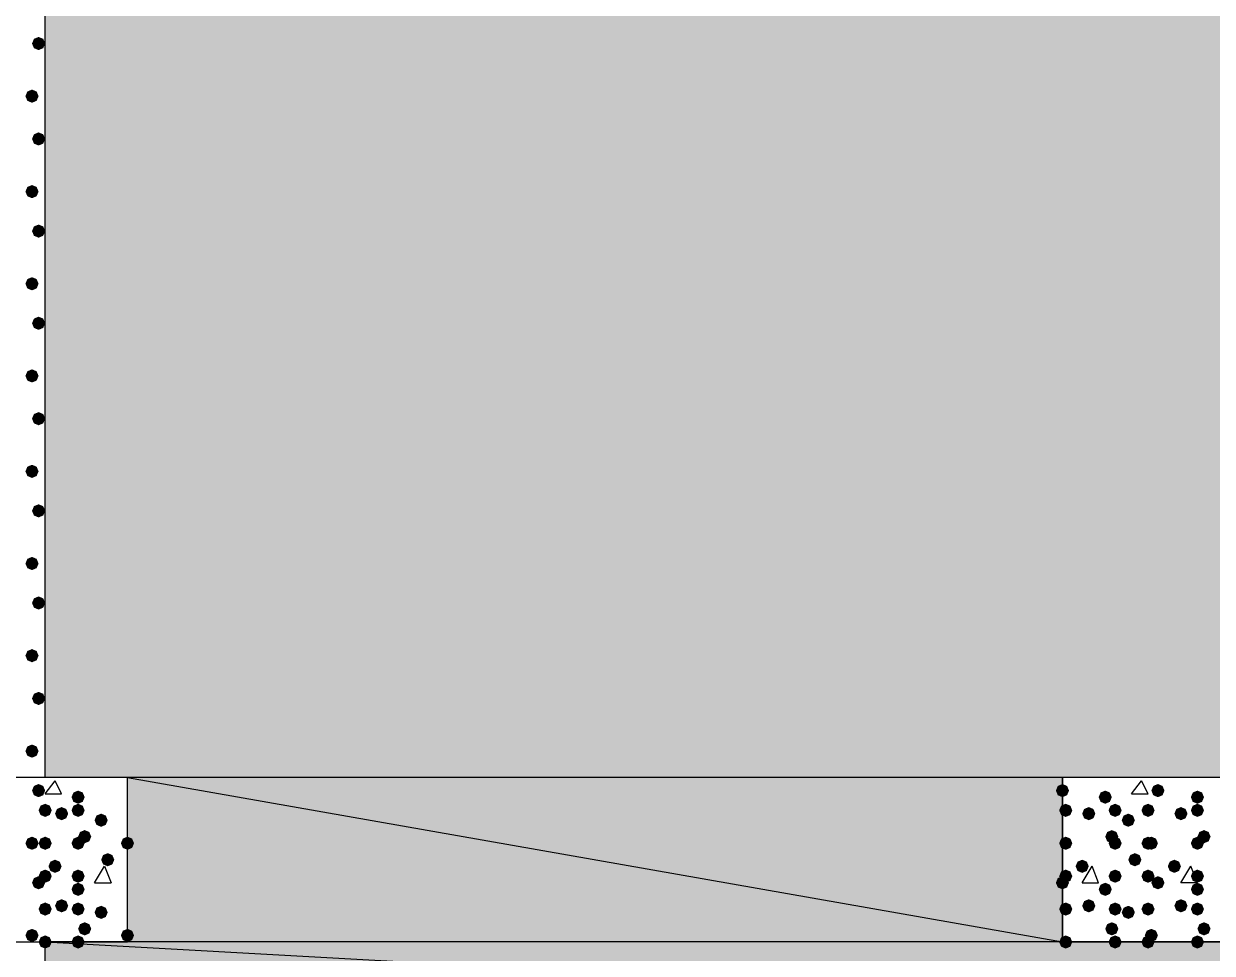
# Model space of a CAD drawing. Header units: millimetres. Extents: x 0 to 420, y 0 to 297.
# Drawn here: x 39.43 to 54.72, y 105.6 to 117.56 of the extents above; entities that cross this region are included whole.
import ezdxf

# ---------------------------------------------------------------- set-up
doc = ezdxf.new("R2010")
doc.units = ezdxf.units.MM
doc.layers.get('0').update_dxf_attribs({"linetype": 'CONTINUOUS'})

msp = doc.modelspace()

# ---------------------------------------------------------------- hatches: boundary and pattern name
at = {"true_color": 0x000008}
h = msp.add_hatch(color=0, dxfattribs=at)
h.paths.add_polyline_path([(201.125667, 126.915333), (39.708667, 126.915333), (201.125667, 107.865333)], flags=0)
h.paths.add_polyline_path([(39.708667, 126.915333), (201.125667, 107.865333), (39.708667, 107.865333)], flags=0)
for points in [[(39.708667, 117.305667), (39.683796, 117.245871), (39.624, 117.221), (39.564204, 117.245871), (39.539333, 117.305667), (39.564204, 117.365462), (39.624, 117.390333), (39.683796, 117.365463)], [(39.624, 116.628333), (39.599129, 116.568537), (39.539333, 116.543667), (39.479538, 116.568537), (39.454667, 116.628333), (39.479537, 116.688129), (39.539333, 116.713), (39.599129, 116.688129)], [(39.708667, 116.078), (39.683796, 116.018204), (39.624, 115.993333), (39.564204, 116.018204), (39.539333, 116.078), (39.564204, 116.137796), (39.624, 116.162667), (39.683796, 116.137796)], [(39.624, 115.400667), (39.599129, 115.340871), (39.539333, 115.316), (39.479538, 115.340871), (39.454667, 115.400667), (39.479537, 115.460462), (39.539333, 115.485333), (39.599129, 115.460463)], [(39.708667, 114.892667), (39.683796, 114.832871), (39.624, 114.808), (39.564204, 114.832871), (39.539333, 114.892667), (39.564204, 114.952462), (39.624, 114.977333), (39.683796, 114.952463)], [(39.624, 114.215333), (39.599129, 114.155538), (39.539333, 114.130667), (39.479538, 114.155538), (39.454667, 114.215333), (39.479537, 114.275129), (39.539333, 114.3), (39.599129, 114.275129)], [(39.708667, 113.707333), (39.683796, 113.647538), (39.624, 113.622667), (39.564204, 113.647538), (39.539333, 113.707333), (39.564204, 113.767129), (39.624, 113.792), (39.683796, 113.767129)], [(39.624, 113.03), (39.599129, 112.970204), (39.539333, 112.945333), (39.479538, 112.970204), (39.454667, 113.03), (39.479537, 113.089796), (39.539333, 113.114667), (39.599129, 113.089796)], [(39.708667, 112.479667), (39.683796, 112.419871), (39.624, 112.395), (39.564204, 112.419871), (39.539333, 112.479667), (39.564204, 112.539462), (39.624, 112.564333), (39.683796, 112.539463)], [(39.624, 111.802333), (39.599129, 111.742537), (39.539333, 111.717667), (39.479538, 111.742537), (39.454667, 111.802333), (39.479537, 111.862129), (39.539333, 111.887), (39.599129, 111.862129)], [(39.708667, 111.294333), (39.683796, 111.234537), (39.624, 111.209667), (39.564204, 111.234537), (39.539333, 111.294333), (39.564204, 111.354129), (39.624, 111.379), (39.683796, 111.354129)], [(39.624, 110.617), (39.599129, 110.557204), (39.539333, 110.532333), (39.479538, 110.557204), (39.454667, 110.617), (39.479537, 110.676796), (39.539333, 110.701667), (39.599129, 110.676796)], [(39.708667, 110.109), (39.683796, 110.049204), (39.624, 110.024333), (39.564204, 110.049204), (39.539333, 110.109), (39.564204, 110.168796), (39.624, 110.193667), (39.683796, 110.168796)], [(39.624, 109.431667), (39.599129, 109.371871), (39.539333, 109.347), (39.479538, 109.371871), (39.454667, 109.431667), (39.479537, 109.491462), (39.539333, 109.516333), (39.599129, 109.491463)], [(39.708667, 108.881333), (39.683796, 108.821537), (39.624, 108.796667), (39.564204, 108.821537), (39.539333, 108.881333), (39.564204, 108.941129), (39.624, 108.966), (39.683796, 108.941129)], [(39.624, 108.204), (39.599129, 108.144204), (39.539333, 108.119333), (39.479538, 108.144204), (39.454667, 108.204), (39.479537, 108.263796), (39.539333, 108.288667), (39.599129, 108.263796)]]:
    msp.add_hatch(color=0, dxfattribs=at).paths.add_polyline_path(points, flags=0)
at = {"true_color": 0x000007}
for points in [[(39.708667, 107.696), (39.683796, 107.636204), (39.624, 107.611333), (39.564204, 107.636204), (39.539333, 107.696), (39.564204, 107.755796), (39.624, 107.780667), (39.683796, 107.755796)], [(52.874333, 107.696), (52.849462, 107.636204), (52.789667, 107.611333), (52.729871, 107.636204), (52.705, 107.696), (52.729871, 107.755796), (52.789667, 107.780667), (52.849462, 107.755796)], [(54.102, 107.696), (54.077129, 107.636204), (54.017333, 107.611333), (53.957538, 107.636204), (53.932667, 107.696), (53.957537, 107.755796), (54.017333, 107.780667), (54.077129, 107.755796)], [(40.216667, 107.611333), (40.191796, 107.551537), (40.132, 107.526667), (40.072204, 107.551537), (40.047333, 107.611333), (40.072204, 107.671129), (40.132, 107.696), (40.191796, 107.671129)], [(53.424667, 107.611333), (53.399796, 107.551537), (53.34, 107.526667), (53.280204, 107.551537), (53.255333, 107.611333), (53.280204, 107.671129), (53.34, 107.696), (53.399796, 107.671129)], [(54.61, 107.611333), (54.585129, 107.551537), (54.525333, 107.526667), (54.465538, 107.551537), (54.440667, 107.611333), (54.465537, 107.671129), (54.525333, 107.696), (54.585129, 107.671129)], [(39.793333, 107.442), (39.768463, 107.382204), (39.708667, 107.357333), (39.648871, 107.382204), (39.624, 107.442), (39.648871, 107.501796), (39.708667, 107.526667), (39.768462, 107.501796)], [(40.005, 107.399667), (39.980129, 107.339871), (39.920333, 107.315), (39.860538, 107.339871), (39.835667, 107.399667), (39.860537, 107.459462), (39.920333, 107.484333), (39.980129, 107.459463)], [(40.216667, 107.442), (40.191796, 107.382204), (40.132, 107.357333), (40.072204, 107.382204), (40.047333, 107.442), (40.072204, 107.501796), (40.132, 107.526667), (40.191796, 107.501796)], [(52.916667, 107.442), (52.891796, 107.382204), (52.832, 107.357333), (52.772204, 107.382204), (52.747333, 107.442), (52.772204, 107.501796), (52.832, 107.526667), (52.891796, 107.501796)], [(53.213, 107.399667), (53.188129, 107.339871), (53.128333, 107.315), (53.068537, 107.339871), (53.043667, 107.399667), (53.068537, 107.459462), (53.128333, 107.484333), (53.188129, 107.459463)], [(53.551667, 107.442), (53.526796, 107.382204), (53.467, 107.357333), (53.407204, 107.382204), (53.382333, 107.442), (53.407204, 107.501796), (53.467, 107.526667), (53.526796, 107.501796)], [(53.975, 107.442), (53.950129, 107.382204), (53.890333, 107.357333), (53.830538, 107.382204), (53.805667, 107.442), (53.830537, 107.501796), (53.890333, 107.526667), (53.950129, 107.501796)], [(54.398333, 107.399667), (54.373463, 107.339871), (54.313667, 107.315), (54.253871, 107.339871), (54.229, 107.399667), (54.253871, 107.459462), (54.313667, 107.484333), (54.373462, 107.459463)], [(54.61, 107.442), (54.585129, 107.382204), (54.525333, 107.357333), (54.465538, 107.382204), (54.440667, 107.442), (54.465537, 107.501796), (54.525333, 107.526667), (54.585129, 107.501796)], [(40.513, 107.315), (40.488129, 107.255204), (40.428333, 107.230333), (40.368537, 107.255204), (40.343667, 107.315), (40.368537, 107.374796), (40.428333, 107.399667), (40.488129, 107.374796)], [(53.721, 107.315), (53.696129, 107.255204), (53.636333, 107.230333), (53.576537, 107.255204), (53.551667, 107.315), (53.576537, 107.374796), (53.636333, 107.399667), (53.696129, 107.374796)], [(40.301333, 107.103333), (40.276463, 107.043538), (40.216667, 107.018667), (40.156871, 107.043538), (40.132, 107.103333), (40.156871, 107.163129), (40.216667, 107.188), (40.276462, 107.163129)], [(53.509333, 107.103333), (53.484462, 107.043538), (53.424667, 107.018667), (53.364871, 107.043538), (53.34, 107.103333), (53.364871, 107.163129), (53.424667, 107.188), (53.484462, 107.163129)], [(54.694667, 107.103333), (54.669796, 107.043538), (54.61, 107.018667), (54.550204, 107.043538), (54.525333, 107.103333), (54.550204, 107.163129), (54.61, 107.188), (54.669796, 107.163129)], [(39.624, 107.018667), (39.599129, 106.958871), (39.539333, 106.934), (39.479538, 106.958871), (39.454667, 107.018667), (39.479537, 107.078462), (39.539333, 107.103333), (39.599129, 107.078463)], [(39.793333, 107.018667), (39.768463, 106.958871), (39.708667, 106.934), (39.648871, 106.958871), (39.624, 107.018667), (39.648871, 107.078462), (39.708667, 107.103333), (39.768462, 107.078463)], [(40.216667, 107.018667), (40.191796, 106.958871), (40.132, 106.934), (40.072204, 106.958871), (40.047333, 107.018667), (40.072204, 107.078462), (40.132, 107.103333), (40.191796, 107.078463)], [(40.851667, 107.018667), (40.826796, 106.958871), (40.767, 106.934), (40.707204, 106.958871), (40.682333, 107.018667), (40.707204, 107.078462), (40.767, 107.103333), (40.826796, 107.078463)], [(52.916667, 107.018667), (52.891796, 106.958871), (52.832, 106.934), (52.772204, 106.958871), (52.747333, 107.018667), (52.772204, 107.078462), (52.832, 107.103333), (52.891796, 107.078463)], [(53.551667, 107.018667), (53.526796, 106.958871), (53.467, 106.934), (53.407204, 106.958871), (53.382333, 107.018667), (53.407204, 107.078462), (53.467, 107.103333), (53.526796, 107.078463)], [(53.975, 107.018667), (53.950129, 106.958871), (53.890333, 106.934), (53.830538, 106.958871), (53.805667, 107.018667), (53.830537, 107.078462), (53.890333, 107.103333), (53.950129, 107.078463)], [(54.017333, 107.018667), (53.992463, 106.958871), (53.932667, 106.934), (53.872871, 106.958871), (53.848, 107.018667), (53.872871, 107.078462), (53.932667, 107.103333), (53.992462, 107.078463)], [(54.61, 107.018667), (54.585129, 106.958871), (54.525333, 106.934), (54.465538, 106.958871), (54.440667, 107.018667), (54.465537, 107.078462), (54.525333, 107.103333), (54.585129, 107.078463)], [(40.597667, 106.807), (40.572796, 106.747204), (40.513, 106.722333), (40.453204, 106.747204), (40.428333, 106.807), (40.453204, 106.866796), (40.513, 106.891667), (40.572796, 106.866796)], [(53.805667, 106.807), (53.780796, 106.747204), (53.721, 106.722333), (53.661204, 106.747204), (53.636333, 106.807), (53.661204, 106.866796), (53.721, 106.891667), (53.780796, 106.866796)], [(39.793333, 106.595333), (39.768463, 106.535538), (39.708667, 106.510667), (39.648871, 106.535538), (39.624, 106.595333), (39.648871, 106.655129), (39.708667, 106.68), (39.768462, 106.655129)], [(39.920333, 106.722333), (39.895463, 106.662537), (39.835667, 106.637667), (39.775871, 106.662537), (39.751, 106.722333), (39.775871, 106.782129), (39.835667, 106.807), (39.895462, 106.782129)], [(40.216667, 106.595333), (40.191796, 106.535538), (40.132, 106.510667), (40.072204, 106.535538), (40.047333, 106.595333), (40.072204, 106.655129), (40.132, 106.68), (40.191796, 106.655129)], [(52.916667, 106.595333), (52.891796, 106.535538), (52.832, 106.510667), (52.772204, 106.535538), (52.747333, 106.595333), (52.772204, 106.655129), (52.832, 106.68), (52.891796, 106.655129)], [(53.128333, 106.722333), (53.103463, 106.662537), (53.043667, 106.637667), (52.983871, 106.662537), (52.959, 106.722333), (52.983871, 106.782129), (53.043667, 106.807), (53.103462, 106.782129)], [(53.551667, 106.595333), (53.526796, 106.535538), (53.467, 106.510667), (53.407204, 106.535538), (53.382333, 106.595333), (53.407204, 106.655129), (53.467, 106.68), (53.526796, 106.655129)], [(53.975, 106.595333), (53.950129, 106.535538), (53.890333, 106.510667), (53.830538, 106.535538), (53.805667, 106.595333), (53.830537, 106.655129), (53.890333, 106.68), (53.950129, 106.655129)], [(54.313667, 106.722333), (54.288796, 106.662537), (54.229, 106.637667), (54.169204, 106.662537), (54.144333, 106.722333), (54.169204, 106.782129), (54.229, 106.807), (54.288796, 106.782129)], [(54.61, 106.595333), (54.585129, 106.535538), (54.525333, 106.510667), (54.465538, 106.535538), (54.440667, 106.595333), (54.465537, 106.655129), (54.525333, 106.68), (54.585129, 106.655129)], [(39.708667, 106.510667), (39.683796, 106.450871), (39.624, 106.426), (39.564204, 106.450871), (39.539333, 106.510667), (39.564204, 106.570462), (39.624, 106.595333), (39.683796, 106.570463)], [(52.874333, 106.510667), (52.849462, 106.450871), (52.789667, 106.426), (52.729871, 106.450871), (52.705, 106.510667), (52.729871, 106.570462), (52.789667, 106.595333), (52.849462, 106.570463)], [(54.102, 106.510667), (54.077129, 106.450871), (54.017333, 106.426), (53.957538, 106.450871), (53.932667, 106.510667), (53.957537, 106.570462), (54.017333, 106.595333), (54.077129, 106.570463)], [(40.216667, 106.426), (40.191796, 106.366204), (40.132, 106.341333), (40.072204, 106.366204), (40.047333, 106.426), (40.072204, 106.485796), (40.132, 106.510667), (40.191796, 106.485796)], [(53.424667, 106.426), (53.399796, 106.366204), (53.34, 106.341333), (53.280204, 106.366204), (53.255333, 106.426), (53.280204, 106.485796), (53.34, 106.510667), (53.399796, 106.485796)], [(54.61, 106.426), (54.585129, 106.366204), (54.525333, 106.341333), (54.465538, 106.366204), (54.440667, 106.426), (54.465537, 106.485796), (54.525333, 106.510667), (54.585129, 106.485796)], [(39.793333, 106.172), (39.768463, 106.112204), (39.708667, 106.087333), (39.648871, 106.112204), (39.624, 106.172), (39.648871, 106.231796), (39.708667, 106.256667), (39.768462, 106.231796)], [(40.005, 106.214333), (39.980129, 106.154537), (39.920333, 106.129667), (39.860538, 106.154537), (39.835667, 106.214333), (39.860537, 106.274129), (39.920333, 106.299), (39.980129, 106.274129)], [(40.216667, 106.172), (40.191796, 106.112204), (40.132, 106.087333), (40.072204, 106.112204), (40.047333, 106.172), (40.072204, 106.231796), (40.132, 106.256667), (40.191796, 106.231796)], [(40.513, 106.129667), (40.488129, 106.069871), (40.428333, 106.045), (40.368537, 106.069871), (40.343667, 106.129667), (40.368537, 106.189462), (40.428333, 106.214333), (40.488129, 106.189463)], [(52.916667, 106.172), (52.891796, 106.112204), (52.832, 106.087333), (52.772204, 106.112204), (52.747333, 106.172), (52.772204, 106.231796), (52.832, 106.256667), (52.891796, 106.231796)], [(53.213, 106.214333), (53.188129, 106.154537), (53.128333, 106.129667), (53.068537, 106.154537), (53.043667, 106.214333), (53.068537, 106.274129), (53.128333, 106.299), (53.188129, 106.274129)], [(53.551667, 106.172), (53.526796, 106.112204), (53.467, 106.087333), (53.407204, 106.112204), (53.382333, 106.172), (53.407204, 106.231796), (53.467, 106.256667), (53.526796, 106.231796)], [(53.721, 106.129667), (53.696129, 106.069871), (53.636333, 106.045), (53.576537, 106.069871), (53.551667, 106.129667), (53.576537, 106.189462), (53.636333, 106.214333), (53.696129, 106.189463)], [(53.975, 106.172), (53.950129, 106.112204), (53.890333, 106.087333), (53.830538, 106.112204), (53.805667, 106.172), (53.830537, 106.231796), (53.890333, 106.256667), (53.950129, 106.231796)], [(54.398333, 106.214333), (54.373463, 106.154537), (54.313667, 106.129667), (54.253871, 106.154537), (54.229, 106.214333), (54.253871, 106.274129), (54.313667, 106.299), (54.373462, 106.274129)], [(54.61, 106.172), (54.585129, 106.112204), (54.525333, 106.087333), (54.465538, 106.112204), (54.440667, 106.172), (54.465537, 106.231796), (54.525333, 106.256667), (54.585129, 106.231796)], [(39.624, 105.833333), (39.599129, 105.773538), (39.539333, 105.748667), (39.479538, 105.773538), (39.454667, 105.833333), (39.479537, 105.893129), (39.539333, 105.918), (39.599129, 105.893129)], [(40.301333, 105.918), (40.276463, 105.858204), (40.216667, 105.833333), (40.156871, 105.858204), (40.132, 105.918), (40.156871, 105.977796), (40.216667, 106.002667), (40.276462, 105.977796)], [(40.851667, 105.833333), (40.826796, 105.773538), (40.767, 105.748667), (40.707204, 105.773538), (40.682333, 105.833333), (40.707204, 105.893129), (40.767, 105.918), (40.826796, 105.893129)], [(53.509333, 105.918), (53.484462, 105.858204), (53.424667, 105.833333), (53.364871, 105.858204), (53.34, 105.918), (53.364871, 105.977796), (53.424667, 106.002667), (53.484462, 105.977796)], [(54.017333, 105.833333), (53.992463, 105.773538), (53.932667, 105.748667), (53.872871, 105.773538), (53.848, 105.833333), (53.872871, 105.893129), (53.932667, 105.918), (53.992462, 105.893129)], [(54.694667, 105.918), (54.669796, 105.858204), (54.61, 105.833333), (54.550204, 105.858204), (54.525333, 105.918), (54.550204, 105.977796), (54.61, 106.002667), (54.669796, 105.977796)], [(39.793333, 105.748667), (39.768463, 105.688871), (39.708667, 105.664), (39.648871, 105.688871), (39.624, 105.748667), (39.648871, 105.808462), (39.708667, 105.833333), (39.768462, 105.808463)], [(40.216667, 105.748667), (40.191796, 105.688871), (40.132, 105.664), (40.072204, 105.688871), (40.047333, 105.748667), (40.072204, 105.808462), (40.132, 105.833333), (40.191796, 105.808463)], [(52.916667, 105.748667), (52.891796, 105.688871), (52.832, 105.664), (52.772204, 105.688871), (52.747333, 105.748667), (52.772204, 105.808462), (52.832, 105.833333), (52.891796, 105.808463)], [(53.551667, 105.748667), (53.526796, 105.688871), (53.467, 105.664), (53.407204, 105.688871), (53.382333, 105.748667), (53.407204, 105.808462), (53.467, 105.833333), (53.526796, 105.808463)], [(53.975, 105.748667), (53.950129, 105.688871), (53.890333, 105.664), (53.830538, 105.688871), (53.805667, 105.748667), (53.830537, 105.808462), (53.890333, 105.833333), (53.950129, 105.808463)], [(54.61, 105.748667), (54.585129, 105.688871), (54.525333, 105.664), (54.465538, 105.688871), (54.440667, 105.748667), (54.465537, 105.808462), (54.525333, 105.833333), (54.585129, 105.808463)]]:
    msp.add_hatch(color=0, dxfattribs=at).paths.add_polyline_path(points, flags=0)
at = {"true_color": 0x000008}
h = msp.add_hatch(color=0, dxfattribs=at)
h.paths.add_polyline_path([(52.789667, 107.865333), (40.767, 107.865333), (52.789667, 105.748667)], flags=0)
h.paths.add_polyline_path([(40.767, 107.865333), (52.789667, 105.748667), (40.767, 105.748667)], flags=0)
h = msp.add_hatch(color=0, dxfattribs=at)
h.paths.add_polyline_path([(385.826, 105.748667), (39.708667, 105.748667), (385.826, 86.656333)], flags=0)
h.paths.add_polyline_path([(39.708667, 105.748667), (385.826, 86.656333), (39.708667, 86.656333)], flags=0)

# ---------------------------------------------------------------- linework, layer by layer
at = {"color": 0, "true_color": 0x000008}
for points in [[(39.708667, 126.915333), (201.125667, 107.865333), (39.708667, 107.865333)], [(52.789667, 107.865333), (40.767, 107.865333), (52.789667, 105.748667)], [(40.767, 107.865333), (52.789667, 105.748667), (40.767, 105.748667)], [(385.826, 105.748667), (39.708667, 105.748667), (385.826, 86.656333)], [(39.708667, 105.748667), (385.826, 86.656333), (39.708667, 86.656333)]]:
    msp.add_lwpolyline(points, close=True, dxfattribs=at)
at = {"color": 0, "true_color": 0x000007}
for points in [[(39.708667, 107.865333), (39.708667, 126.915333)], [(39.708667, 107.653667), (39.835667, 107.823)], [(39.920333, 107.653667), (39.835667, 107.823)], [(53.678667, 107.653667), (53.805667, 107.823)], [(53.890333, 107.653667), (53.805667, 107.823)], [(39.708667, 107.653667), (39.920333, 107.653667)], [(53.678667, 107.653667), (53.890333, 107.653667)], [(40.343667, 106.510667), (40.470667, 106.722333), (40.555333, 106.510667)], [(53.043667, 106.510667), (53.170667, 106.722333)], [(53.255333, 106.510667), (53.170667, 106.722333)], [(54.525333, 106.510667), (54.313667, 106.510667), (54.440667, 106.722333)], [(54.525333, 106.510667), (54.440667, 106.722333)], [(40.343667, 106.510667), (40.555333, 106.510667)], [(53.043667, 106.510667), (53.255333, 106.510667)], [(39.708667, 86.656333), (39.708667, 105.748667)]]:
    msp.add_lwpolyline(points, dxfattribs=at)
for points in [[(38.650333, 107.865333), (38.650333, 105.748667), (40.767, 105.748667), (40.767, 107.865333)], [(52.789667, 107.865333), (52.789667, 105.748667), (54.906333, 105.748667), (54.906333, 107.865333)]]:
    msp.add_lwpolyline(points, close=True, dxfattribs=at)

doc.saveas('drawing.dxf')
